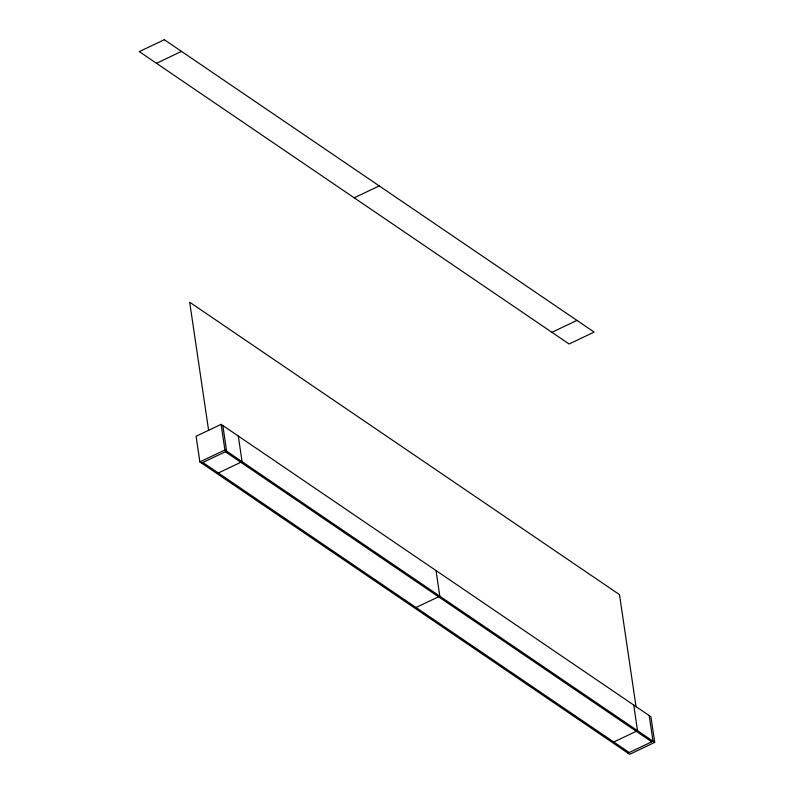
<?xml version="1.0" encoding="UTF-8"?>
<svg xmlns="http://www.w3.org/2000/svg" width="794" height="794" viewBox="0 0 794 794"><rect width="100%" height="100%" fill="white"/><g stroke="black" fill="none" stroke-linecap="round" stroke-linejoin="round"><path stroke-width="1.19" d="M156.478 63.312L181.508 51.392M354.193 197.815L379.224 185.895M221.109 424.343L196.088 436.263L199.87 461.909L629.692 754.3L654.713 742.39L650.931 716.744L221.109 424.343L224.9 449.99L654.713 742.39M199.87 461.909L224.9 449.99M201.587 463.071L226.618 451.161L222.836 425.515M218.32 473.006L240.84 462.287M551.909 332.309L576.94 320.399M416.026 607.509L438.556 596.78M613.742 742.013L636.272 731.284M627.965 753.129L652.996 741.219L649.204 715.573M225.367 451.756L651.745 741.814M202.847 462.475L629.215 752.533M636.073 706.839L619.499 594.627L189.687 302.226L208.604 430.308M633.731 705.042L637.522 730.688M436.025 570.549L439.807 596.185M238.309 436.045L242.091 461.691M164.308 39.7L139.287 51.61L569.1 344.01L594.13 332.091L164.308 39.7"/></g></svg>
